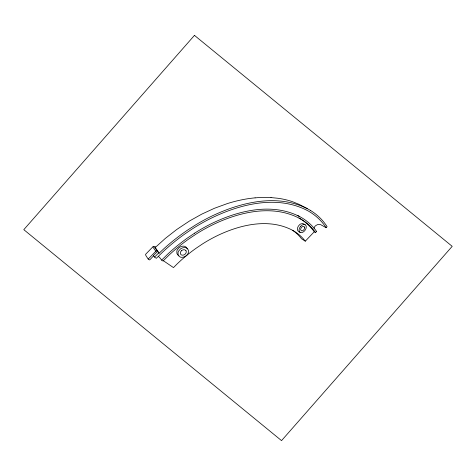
<?xml version="1.0" encoding="UTF-8"?>
<svg xmlns="http://www.w3.org/2000/svg" width="476" height="476" viewBox="0 0 476 476"><rect width="100%" height="100%" fill="white"/><g stroke="black" fill="none" stroke-linecap="round" stroke-linejoin="round"><path stroke-width="0.71" d="M314.065 228.2L314.523 226.981A4.944 4.778 -8.6 0 1 315.683 225.66L317.248 224.743A5.902 5.7 -8.6 0 1 318.343 224.452L320.645 224.648L326.084 227.683L327.083 226.63A53.502 51.658 -8.6 0 0 310.4 210.392M300.362 226.731L301.368 225.654A5.224 5.046 -8.6 0 1 302.224 225.065C303.569 224.059 305.949 224.392 306.187 226.279A3.374 3.261 -8.6 0 1 306.247 226.981L306.086 228.135A6.646 6.414 -8.6 0 1 305.158 230.104A6.765 6.533 -8.6 0 1 303.64 231.705L302.599 232.33A3.505 3.38 -8.6 0 1 301.724 232.597C299.874 232.8 297.619 231.425 297.405 229.491A3.814 3.683 -8.6 0 1 297.423 228.647L297.792 227.284A7.229 6.979 -8.6 0 1 298.69 225.719L299.69 224.648A5.147 4.968 -8.6 0 1 300.844 223.91L302.855 223.536L305.205 224.785M153.617 255.802L149.666 259.973L148.191 259.087L155.83 251.227A1.19 1.148 -8.6 0 1 156.521 250.888M292.805 230.42A42.406 40.942 -8.6 0 1 301.588 238.791L305.3 241.183L314.225 231.794L315.528 232.568L316.564 231.479M326.108 227.665A52.878 51.051 -8.6 0 0 308.448 211.106C277.692 194.392 239.874 204.002 210.273 218.651A188.264 181.767 -8.6 0 0 191.727 229.277L184.057 234.513A207.661 200.491 -8.6 0 0 162.727 252.042L156.336 258.313L154.516 257.088L158.734 252.881L159.133 253.19L163.542 249.037A208.672 201.467 -8.6 0 1 187.883 229.89L195.737 224.856A186.253 179.821 -8.6 0 1 211.868 216.074C241.808 201.759 279.894 192.798 310.411 210.38M158.306 256.326A25.573 24.692 -8.6 0 1 160.12 258.117L161.62 260.116L167.552 254.291A187.978 181.487 -8.6 0 1 187.437 238.024L194.601 233.186M152.998 246.687L145.573 254.357L145.852 255.523L148.191 259.087M158.734 252.881L157.61 251.358L155.503 253.428L153.421 255.529L154.516 257.088M181.511 250.709L180.648 251.78A3.362 3.249 -8.6 0 0 180.386 252.5L180.368 253.678L181.017 254.666A2.41 2.326 -8.6 0 0 182.629 255.154L183.064 255.13A3.808 3.677 -8.6 0 0 184.878 254.315A3.784 3.653 -8.6 0 0 186.003 252.899L186.175 252.369A2.338 2.261 -8.6 0 0 185.979 250.751M271.022 197.576L278.014 198.278A76.481 73.839 -8.6 0 1 292.294 201.61L298.999 204.317L307.282 208.595M316.588 231.461A49.337 47.636 -8.6 0 0 300.481 217.026C272.653 202.258 238.809 210.398 211.951 223.411A169.944 164.077 -8.6 0 0 194.601 233.186M297.768 215.557L299.124 216.265M315.552 232.55A48.481 46.809 -8.6 0 0 300.374 218.823C273.284 204.031 240.035 211.755 213.653 224.327A166.725 160.965 -8.6 0 0 196.166 234.055L188.942 238.892A185.384 178.988 -8.6 0 0 168.932 255.201L162.982 261.044L161.62 260.116M300.386 218.805L299.059 218.044A48.719 47.035 -8.6 0 1 314.249 231.776M300.053 232.336L299.047 230.313A3.897 3.76 -8.6 0 1 299.089 229.67L299.458 228.307A7.319 7.063 -8.6 0 1 300.362 226.731M163.327 260.687L173.472 267.601L176.905 264.168A161.316 155.747 -8.6 0 1 196.296 248.109L202.669 243.831A144.936 139.932 -8.6 0 1 218.151 235.257C240.796 224.541 269.077 218.008 292.454 230.223A44.494 42.953 -8.6 0 1 295.495 232.068A42.037 40.591 -8.6 0 1 305.306 241.177M157.61 251.358L154.474 247.228M155.658 247.103L155.426 246.925A2.368 2.285 -8.6 0 0 155.039 246.681L154.51 246.461A2.059 1.987 -8.6 0 0 153.956 246.342M187.693 248.829L186.062 247.788A4.808 4.641 -8.6 0 0 183.909 247.579L182.195 248.008A7.42 7.164 -8.6 0 0 180.309 249.103L178.518 251.209A6.057 5.849 -8.6 0 0 178.048 252.506L178.113 254.987L179.928 256.885A4.534 4.373 -8.6 0 0 182.082 257.32L183.653 257.076A7.116 6.866 -8.6 0 0 185.694 256.118L186.36 255.612A6.961 6.718 -8.6 0 0 187.925 253.696L188.478 252.262A4.385 4.23 -8.6 0 0 188.436 250.168L186.289 247.27L184.819 246.395A4.796 4.629 -8.6 0 0 182.677 246.187L180.969 246.604A7.342 7.086 -8.6 0 0 179.095 247.687L177.316 249.781A6.004 5.795 -8.6 0 0 176.852 251.066L176.923 253.541L178.69 255.927M159.133 253.19L155.259 247.49L165.368 238.369L176.757 229.48L189.662 220.9L201.836 214.099L214.468 208.274L227.135 203.651A133.821 129.198 -8.6 0 1 247.52 198.778L250.798 198.331A113.782 109.849 -8.6 0 1 255.1 197.855M155.83 251.227L153.117 247.383M185.973 250.757L185.116 249.983A2.612 2.523 -8.6 0 0 183.653 249.763L183.016 249.882A4.034 3.897 -8.6 0 0 181.517 250.715M255.1 197.873A101.34 97.842 -8.6 0 1 271.022 197.558M153.105 246.598A1.172 1.136 -8.6 0 1 153.564 246.384M156.521 250.9A0.863 0.833 -8.6 0 1 157.193 251.03M304.664 227.701L304.622 228.123A3.606 3.481 -8.6 0 1 304.057 229.432A3.624 3.499 -8.6 0 1 302.926 230.527L302.635 230.67A1.755 1.696 -8.6 0 1 301.695 230.848L300.707 229.89A2.053 1.981 -8.6 0 1 300.683 229.2L300.838 228.569A3.951 3.814 -8.6 0 1 301.576 227.344L301.808 227.1A2.874 2.773 -8.6 0 1 302.599 226.552L303.724 226.344L304.479 226.897A1.702 1.642 -8.6 0 1 304.658 227.701M194.458 35.373L23.8 229.664L281.542 440.627L452.2 246.336L194.458 35.373"/></g></svg>
